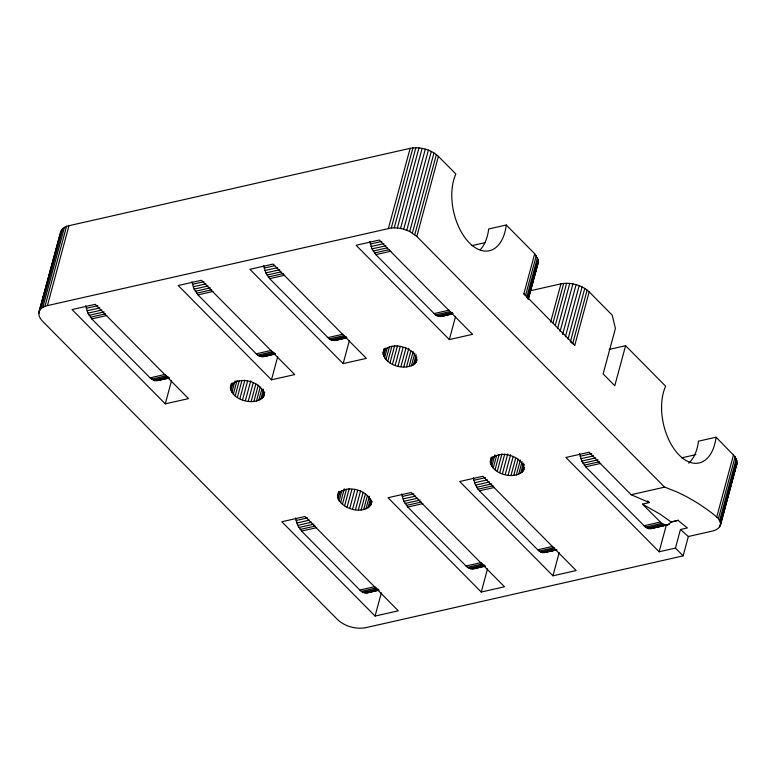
<?xml version="1.0" encoding="UTF-8"?>
<svg xmlns="http://www.w3.org/2000/svg" width="776" height="776" viewBox="0 0 776 776"><rect width="100%" height="100%" fill="white"/><g stroke="black" fill="none" stroke-linecap="round" stroke-linejoin="round"><path stroke-width="1.16" d="M371.326 504.119C370.899 489.957 343.943 482.73 337.492 495.777C339.296 509.677 367.194 516.826 371.946 501.791M480.295 249.659A45.697 26.219 77.2 0 0 488.395 231.083L488.686 228.978L506.272 225.001L505.981 227.106A45.697 26.219 77.2 0 1 469.364 242.888A45.697 26.219 77.2 0 1 455.143 175.677L455.861 174.018L438.411 156.364C430.981 149.477 420.088 146.499 410.165 148.323L66.571 226.252L62.769 228.513L60.712 231.626L39.101 311.709C38.082 315.221 40.09 318.703 42.486 321.148L337.589 619.636C345.019 626.523 355.912 629.501 365.835 627.677L683.132 555.868L688.361 536.507L680.455 529.513L675.44 548.089L683.132 555.868M688.729 463.175A45.697 26.219 77.2 0 0 698.187 443.28L698.478 441.185L716.064 437.198L715.773 439.303A45.697 26.219 77.2 0 1 679.155 455.085A45.697 26.219 77.2 0 1 664.935 387.874L665.653 386.215L625.592 345.689L609.15 349.413M716.064 437.198L735.134 456.744L737.2 462.496L720.729 523.548C720.526 527.99 715.908 530.328 712.067 531.143L688.361 536.507M60.412 233.421L60.712 231.626M528.495 298.634L538.069 263.171L538.166 259.494L534.683 253.733L506.272 225.001M720.458 525.226L737.2 462.496M38.8 313.504L60.092 234.585M39.101 311.709L61.498 229.977M39.896 310.06L41.157 308.596L62.769 228.513M41.157 308.596L42.864 307.345L64.466 227.261M42.864 307.345L44.969 306.336L66.571 226.252M44.969 306.336L47.423 305.599L69.025 225.525M165.278 403.86L72.032 309.556L95.264 304.299L188.51 398.612L165.278 403.86L171.535 380.657M230.268 387.311C236.719 374.265 263.675 381.501 264.092 395.653C256.42 408.127 226.767 399.553 231.2 383.839M230.317 389.009L231.879 383.208M230.86 390.755L233.052 382.636M231.869 392.52L235.002 380.909M233.324 394.237L237.078 380.308M235.176 395.867L239.25 380.774M237.378 397.36L241.763 381.103M239.862 398.67L244.876 380.095M242.568 399.756L247.573 381.191M245.4 400.6L250.726 380.87M248.291 401.173L253.296 382.597M251.143 401.444L255.847 384.042M253.888 401.425L258.272 385.177M256.449 401.114L260.202 387.185M258.738 400.503L261.871 388.902M260.697 399.63L263.52 389.183M262.278 398.505L264.15 391.54M263.413 397.166L264.674 392.53M271.464 379.833L178.228 285.519L201.459 280.272L294.696 374.575L271.464 379.833L277.73 356.62M343.147 363.614L249.901 269.301L273.133 264.044L366.379 358.357L343.147 363.614L349.413 340.402M47.423 305.599L391.298 227.96L412.9 147.886M391.298 227.96L394.256 227.824L415.858 147.741M394.256 227.824L397.36 227.989L418.972 147.906M397.36 227.989L400.532 228.454L422.144 148.371M720.729 523.548L718.45 518.581L712.436 513.45A307.218 176.259 77.2 0 0 676.507 491.79L664.421 486.979L416.809 236.438L409.709 231.5L403.704 229.201L425.316 149.128M406.789 230.23L428.391 150.146M337.492 495.777L338.549 491.868M337.541 497.464L339.112 491.664M409.709 231.5L431.31 151.417M338.084 499.21L340.276 491.092M339.093 500.976L341.915 490.529M412.395 232.984L433.997 152.901M340.548 502.693L344.301 488.764M382.917 352.77C389.368 339.723 416.324 346.959 416.741 361.112C409.01 373.722 378.843 364.817 383.975 348.87M414.782 234.643L436.384 154.56M342.4 504.322L346.474 489.239M382.966 354.467L384.527 348.657M383.509 356.213L385.701 348.094M416.809 236.438L438.411 156.364M344.602 505.816L349.307 488.405M384.518 357.978L387.331 347.532M385.973 359.695L389.416 346.93M347.095 507.126L351.79 489.714M387.825 361.325L391.899 346.232M349.792 508.212L354.797 489.646M390.027 362.809L394.722 345.407M352.624 509.056L357.639 490.49M392.51 364.119L397.525 345.553M355.515 509.628L360.52 491.053M395.217 365.215L400.222 346.649M358.376 509.9L363.071 492.498M398.049 366.059L403.064 347.493M361.121 509.88L365.506 493.633M400.94 366.621L405.945 348.055M363.672 509.57L367.436 495.641M403.792 366.902L408.806 348.337M365.962 508.959L369.415 496.194M367.931 508.086L370.433 498.803M406.546 366.883L410.931 350.636M369.502 506.961L371.384 499.996M370.647 505.622L371.898 500.986M409.097 366.563L413.171 351.48M411.387 365.962L414.83 353.196M413.346 365.089L416.169 354.642M414.927 363.963L416.799 356.999M416.062 362.625L417.003 359.142M449.333 339.587L356.097 245.274L379.328 240.017L472.565 334.33L449.333 339.587L455.599 316.375M375.07 616.066L281.824 521.753L305.055 516.496L398.292 610.809L375.07 616.066L381.326 592.854M536.303 255.624L525.497 295.666L523.878 293.774L534.683 253.733M526.671 297.606L537.477 257.564M527.67 298.391L538.166 259.494M528.01 299.138L538.069 263.171M528.175 299.138L538.369 261.386M490.141 461.225C496.591 448.179 523.548 455.425 523.975 469.577C516.234 482.177 486.067 473.282 491.208 457.326M490.19 462.923L491.761 457.122M490.733 464.669L492.925 456.55M491.741 466.434L494.875 454.823M493.196 468.151L496.64 455.386M495.049 469.781L499.123 454.688M497.251 471.274L501.956 453.863M499.744 472.584L504.749 454.009M502.441 473.67L507.766 453.941M505.273 474.514L510.598 454.785M508.164 475.087L513.178 456.511M550.611 322.147L560.941 283.851C570.874 282.018 581.767 285.005 589.188 291.883L612.177 315.134L615.417 328.423L603.136 373.945L614.786 385.73L625.592 345.689M511.025 475.358L515.72 457.956M553.036 322.865L563.686 283.405M481.256 592.03L388.019 497.726L411.251 492.469L504.487 586.772L481.256 592.03L487.522 568.818M513.77 475.339L518.155 459.091M555.364 325.047L566.645 283.259M516.321 475.028L520.395 459.935M557.537 328.694L569.749 283.424M518.62 474.417L522.064 461.652M520.58 473.544L523.393 463.097M522.151 472.419L524.343 464.3M560.088 331.478L572.921 283.89M523.296 471.08L524.236 467.598M562.629 334.553L576.093 284.647M565.394 336.735L579.168 285.665M568.003 339.16L582.087 286.936M584.774 288.42L570.37 341.809L574.783 345.272L589.188 291.883M572.756 343.467L587.16 290.079M552.939 575.811L459.693 481.498L482.924 476.251L576.17 570.554L552.939 575.811L559.195 552.599M675.44 548.089L659.125 551.784L666.332 525.09M716.752 516.981L733.514 454.852M718.45 518.581L735.134 456.744M719.701 520.24L736.308 458.684M720.467 521.908L736.996 460.614M719.682 526.797L735.793 467.113M388.388 228.445L410.165 148.323M736.104 465.94L736.899 464.29M670.348 522.093L678.486 520.25L671.327 522.112L667.855 524.828L651.539 528.514L648.523 528.582L645.399 527.069L585.618 466.812L581.777 461.08L579.565 453.679M85.709 305.763L87.931 313.155L91.772 318.897L150.04 377.844L154.666 380.667L159.07 379.968M191.905 281.736L194.116 289.128L197.958 294.861L256.235 353.808C261.134 359.783 268.68 354.389 274.558 353.837M263.578 265.518L265.799 272.91L269.641 278.642L327.918 337.589C332.477 343.264 339.548 338.646 345.068 337.88M369.774 241.481L371.985 248.883L375.826 254.615L434.104 313.562C438.663 319.237 445.734 314.62 451.263 313.844M295.501 517.961L297.722 525.362L301.563 531.094L359.831 590.041C364.739 596.017 372.276 590.623 378.154 590.061M401.696 493.934L403.908 501.325L407.749 507.067L466.027 566.005C470.925 571.98 478.472 566.587 484.35 566.034M86.233 308.315L97.844 305.686M192.419 284.288L204.039 281.659M264.102 268.069L274.558 265.702M370.288 244.033L381.908 241.414M86.98 310.807L99.755 307.907M193.166 286.771L205.941 283.88M264.849 270.552L277.624 267.662M371.035 246.525L383.81 243.635M87.931 313.155L101.869 310.002M194.116 289.128L208.055 285.975M265.799 272.91L279.738 269.757M371.985 248.883L385.924 245.72M89.065 315.328L104.159 311.913M195.251 291.301L210.354 287.877M266.934 275.073L280.873 271.92M373.12 251.046L387.059 247.893M90.356 317.258L105.458 313.844M196.541 293.221L211.644 289.807M268.224 277.003L283.327 273.589M374.42 252.976L389.513 249.562M91.772 318.897L106.865 315.483M197.958 294.861L213.06 291.446M269.641 278.642L284.734 275.228M375.826 254.615L390.929 251.201M472.002 245.614L484.951 242.684M530.309 290.777L560.941 283.851M150.04 377.844L165.142 374.42M256.235 353.808L271.338 350.393M327.918 337.589L343.011 334.175M434.104 313.562L449.207 310.138M151.543 379.154L166.646 375.73M257.739 355.117L272.842 351.703M329.422 338.899L344.515 335.484M435.608 314.872L450.71 311.457M153.105 380.104L168.198 376.68M259.291 356.068L274.394 352.653M330.974 339.849L346.067 336.435M437.16 315.822L452.262 312.408M154.666 380.667L168.605 377.514M260.862 356.64L274.801 353.478M332.535 340.412L346.474 337.259M438.731 316.385L452.67 313.232M160.234 379.707L168.363 377.863M156.209 380.832L168.993 377.941M262.404 356.805L275.179 353.914M334.078 340.586L346.862 337.696M440.273 316.55L453.048 313.659M157.693 380.599L169.304 377.97M263.879 356.572L275.499 353.943M335.562 340.354L346.018 337.987M441.757 316.317L452.204 313.95M296.025 520.512L307.635 517.893M402.21 496.485L413.831 493.856M473.37 477.715L473.894 480.266L485.504 477.638M580.079 456.24L591.7 453.611M296.772 523.005L309.546 520.114M402.957 498.968L415.732 496.077M473.894 480.266L474.64 482.75L487.415 479.859M580.826 458.723L593.601 455.832M297.722 525.362L311.661 522.2M403.908 501.325L417.847 498.173M474.64 482.75L475.591 485.107L489.53 481.954M581.777 461.08L595.716 457.927M298.857 527.525L313.95 524.11M405.043 503.498L420.146 500.083M475.591 485.107L476.726 487.279L491.819 483.855M582.912 463.243L598.015 459.829M300.147 529.455L315.24 526.041M406.333 505.428L421.436 502.004M476.726 487.279L478.016 489.2L493.119 485.786M584.202 465.173L599.305 461.759M301.563 531.094L316.656 527.68M407.749 507.067L422.852 503.643M478.016 489.2L479.432 490.839L494.525 487.425M585.618 466.812L600.721 463.398M681.794 457.821L695.917 454.62M659.125 551.784L565.888 457.471L589.12 452.214L631.121 494.71L664.644 487.124M667.855 524.828L664.838 524.896L661.715 523.373L642.489 504.138L649.396 502.576L647.708 500.86M359.831 590.041L374.934 586.617M466.027 566.005L481.13 562.59M479.432 490.839L537.71 549.786L552.803 546.372M643.896 525.759L660.211 522.064M361.335 591.351L376.438 587.936M467.53 567.324L482.623 563.9M537.71 549.786L539.204 551.096L554.307 547.681M645.399 527.069L661.715 523.373M362.896 592.301L377.99 588.887M469.082 568.265L484.185 564.85M539.204 551.096L540.765 552.046L554.704 548.894M646.951 528.019L663.267 524.324M364.458 592.864L378.397 589.712M470.654 568.837L484.593 565.685M540.765 552.046L542.327 552.619L556.266 549.457M648.523 528.582L664.838 524.896M546.731 551.92L556.023 549.815M652.926 527.884L669.242 524.198M366 593.029L378.775 590.138M472.196 569.002L484.971 566.111M542.327 552.619L556.654 549.893M650.065 528.757L666.38 525.061M367.485 592.796L379.095 590.167M473.67 568.769L485.291 566.14M556.964 549.922L543.869 552.784M680.455 529.513L687.371 527.952L678.243 520.55M400.532 228.454L403.704 229.201M631.121 494.71L649.396 502.576M642.489 504.138L660.133 514.178L671.327 522.112M523.878 293.774L574.783 345.272"/></g></svg>
